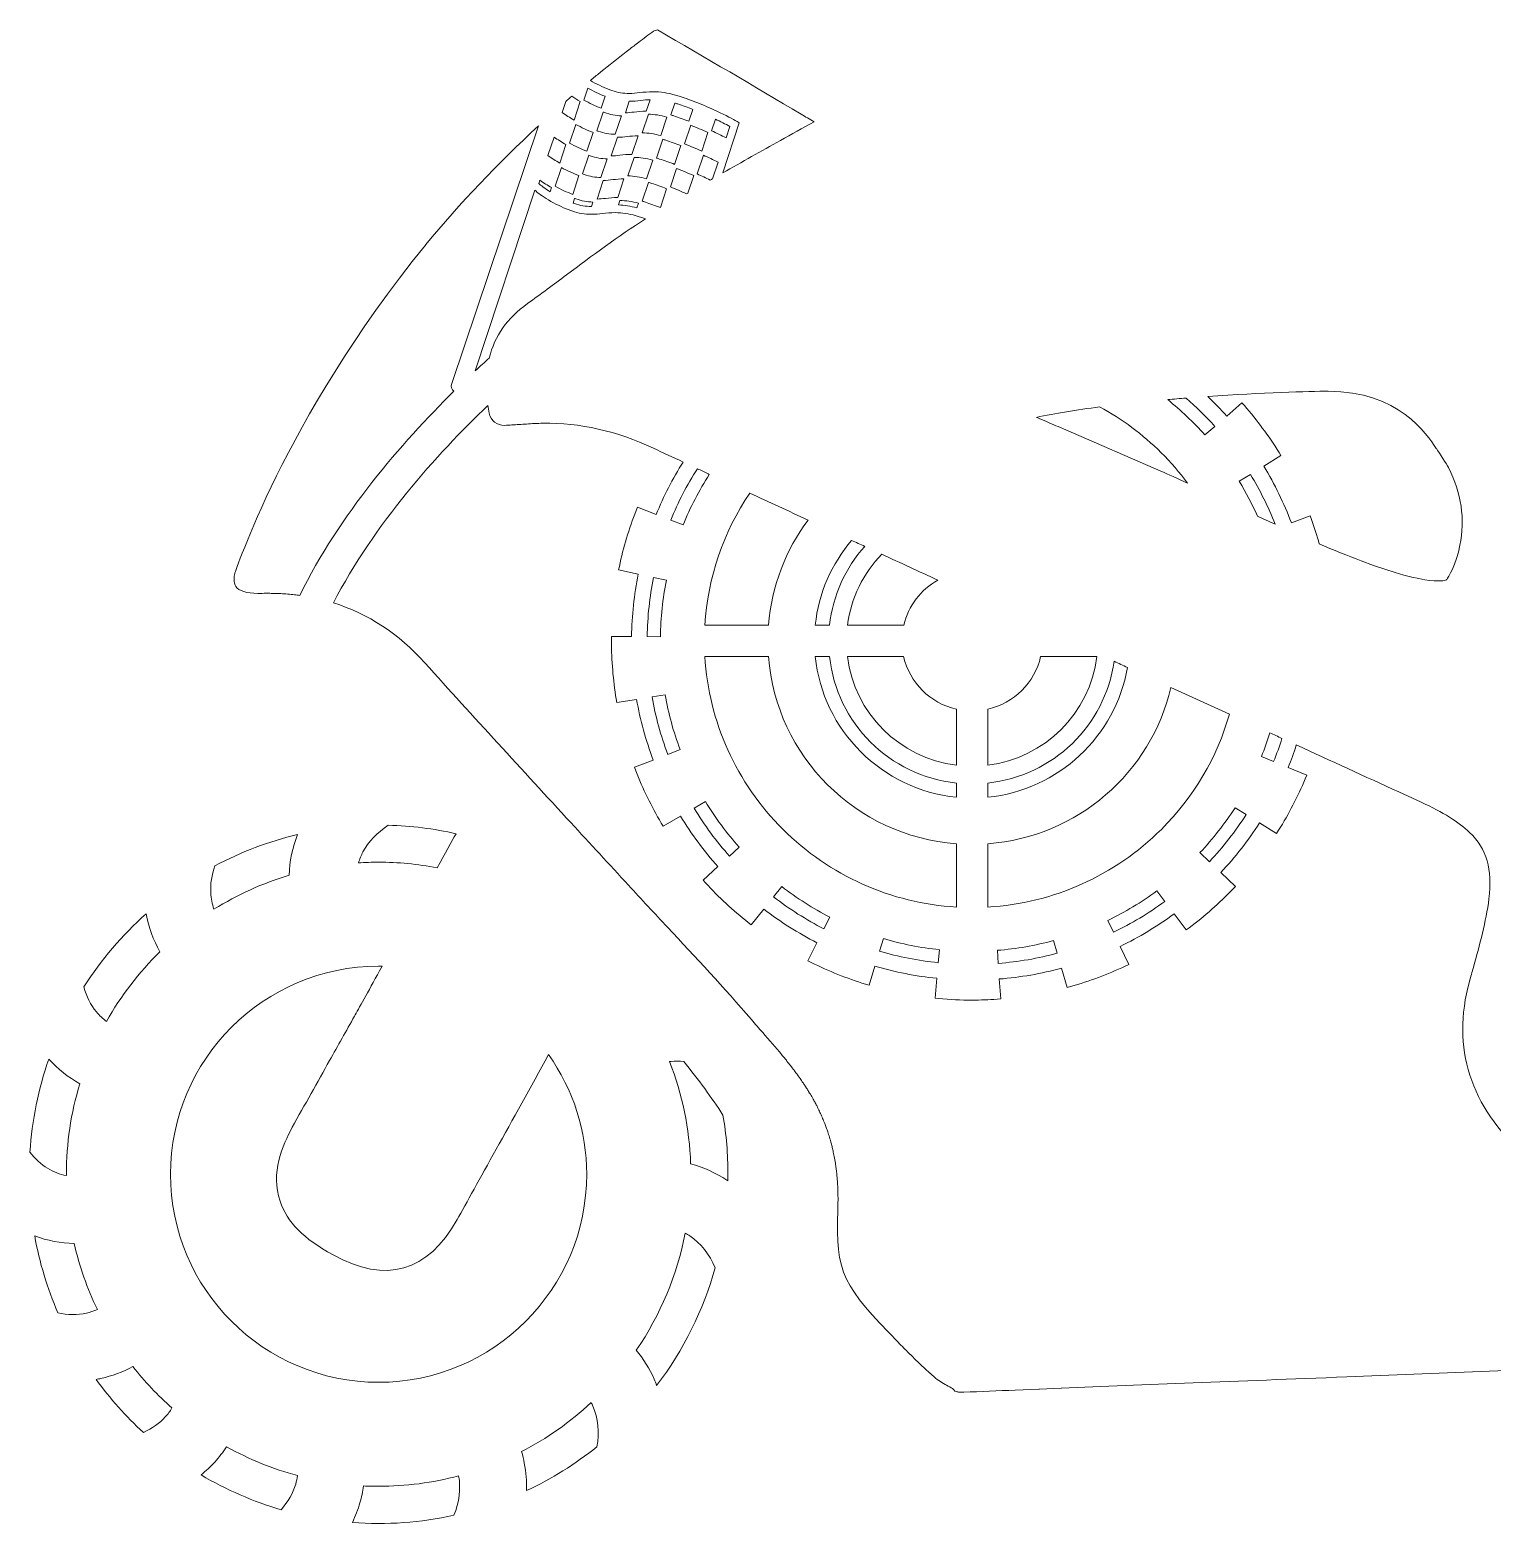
# Model space of a CAD drawing. Header units: millimetres. Extents: x 163 to 543, y -1156 to -26.
# Drawn here: x 172.6 to 369.3, y -1147 to -945.7 of the extents above; entities that cross this region are included whole.
import ezdxf

# ---------------------------------------------------------------- set-up
doc = ezdxf.new("R2010")
doc.units = ezdxf.units.MM
doc.header["$MEASUREMENT"] = 0
doc.layers.add('Layer 1', color=7, linetype='Continuous')

msp = doc.modelspace()

# ---------------------------------------------------------------- linework, layer by layer
at = {"layer": 'Layer 1', "lineweight": 0}
for points, knots in [([(268.03, -958.21), (268.03, -958.21), (267.72, -958.04), (267.72, -958.04), (267.15, -957.72), (266.22, -957.22), (265.01, -956.66), (264.12, -956.24), (263.22, -955.85), (262.31, -955.49), (261.56, -955.2), (260.81, -954.93), (260.08, -954.69), (259.87, -954.61), (259.66, -954.55), (259.46, -954.5), (258.4, -954.19), (257.41, -954.05), (256.44, -954.04), (255.77, -954.04), (255.19, -954.1), (254.64, -954.16), (254.15, -954.22), (253.7, -954.26), (253.22, -954.27), (252.42, -954.28), (251.69, -954.15), (250.87, -953.86), (250.78, -953.83), (250.7, -953.8), (250.62, -953.77), (250.62, -953.77), (250.51, -953.73), (250.51, -953.73), (249.62, -953.39), (248.78, -952.99), (247.99, -952.53), (248.41, -952.18), (248.83, -951.83), (249.26, -951.48), (249.31, -951.44), (249.36, -951.41), (249.41, -951.37), (250.51, -950.47), (251.65, -949.57), (252.79, -948.69), (252.79, -948.69), (253.16, -948.4), (253.16, -948.4), (253.6, -948.06), (254.05, -947.71), (254.5, -947.37), (255.16, -946.87), (255.82, -946.38), (256.49, -945.88), (256.6, -945.82), (256.84, -945.74), (257.01, -945.72), (263.48, -949.44), (270.02, -953.31), (276.35, -957.06), (276.92, -957.4), (277.5, -957.74), (278.08, -958.08), (276.56, -958.94), (275.04, -959.78), (273.55, -960.61), (270.99, -962.04), (268.39, -963.49), (265.8, -964.96), (265.8, -964.96), (268.03, -958.21), (268.03, -958.21)], [0, 0, 0, 0, 1, 1, 1, 2, 2, 2, 3, 3, 3, 4, 4, 4, 5, 5, 5, 6, 6, 6, 7, 7, 7, 8, 8, 8, 9, 9, 9, 10, 10, 10, 11, 11, 11, 12, 12, 12, 13, 13, 13, 14, 14, 14, 15, 15, 15, 16, 16, 16, 17, 17, 17, 18, 18, 18, 19, 19, 19, 20, 20, 20, 21, 21, 21, 22, 22, 22, 23, 23, 23, 24, 24, 24, 24]), ([(249.45, -956.26), (248.66, -955.95), (247.87, -955.58), (247.1, -955.16), (247.1, -955.16), (247.63, -953.54), (247.63, -953.54), (248.37, -953.96), (249.16, -954.33), (249.98, -954.65), (249.98, -954.65), (249.45, -956.26), (249.45, -956.26)], [0, 0, 0, 0, 1, 1, 1, 2, 2, 2, 3, 3, 3, 4, 4, 4, 4]), ([(245.48, -954.65), (245.85, -954.89), (246.23, -955.12), (246.61, -955.34), (246.61, -955.34), (245.79, -957.85), (245.79, -957.85), (245.24, -957.53), (244.7, -957.19), (244.19, -956.83), (244.19, -956.83), (244.68, -955.34), (244.68, -955.34), (244.95, -955.11), (245.21, -954.88), (245.48, -954.65)], [0, 0, 0, 0, 1, 1, 1, 2, 2, 2, 3, 3, 3, 4, 4, 4, 5, 5, 5, 5]), ([(255.5, -956.66), (254.91, -956.67), (254.38, -956.73), (253.87, -956.78), (253.48, -956.82), (253.1, -956.86), (252.72, -956.88), (252.72, -956.88), (253.23, -955.32), (253.23, -955.32), (253.23, -955.32), (253.23, -955.32), (253.23, -955.32), (253.76, -955.32), (254.24, -955.27), (254.75, -955.21), (255.19, -955.16), (255.59, -955.12), (256.02, -955.11), (256.02, -955.11), (255.5, -956.66), (255.5, -956.66)], [0, 0, 0, 0, 1, 1, 1, 2, 2, 2, 3, 3, 3, 4, 4, 4, 5, 5, 5, 6, 6, 6, 7, 7, 7, 7]), ([(261.24, -958.02), (260.54, -957.75), (259.86, -957.5), (259.22, -957.29), (259.08, -957.25), (258.94, -957.2), (258.81, -957.16), (258.81, -957.16), (259.34, -955.56), (259.34, -955.56), (259.47, -955.6), (259.61, -955.64), (259.75, -955.68), (260.41, -955.9), (261.08, -956.14), (261.77, -956.41), (261.77, -956.41), (261.24, -958.02), (261.24, -958.02)], [0, 0, 0, 0, 1, 1, 1, 2, 2, 2, 3, 3, 3, 4, 4, 4, 5, 5, 5, 6, 6, 6, 6]), ([(251.34, -959.77), (250.57, -959.76), (249.84, -959.64), (249.05, -959.36), (248.99, -959.34), (248.93, -959.31), (248.87, -959.29), (248.87, -959.29), (249.7, -956.78), (249.7, -956.78), (249.76, -956.8), (249.81, -956.82), (249.87, -956.84), (250.66, -957.12), (251.39, -957.26), (252.16, -957.28), (252.16, -957.28), (251.34, -959.77), (251.34, -959.77)], [0, 0, 0, 0, 1, 1, 1, 2, 2, 2, 3, 3, 3, 4, 4, 4, 5, 5, 5, 6, 6, 6, 6]), ([(257.47, -959.95), (256.59, -959.71), (255.78, -959.58), (254.97, -959.56), (254.97, -959.56), (255.79, -957.06), (255.79, -957.06), (256.61, -957.08), (257.41, -957.2), (258.3, -957.44), (258.3, -957.44), (257.47, -959.95), (257.47, -959.95)], [0, 0, 0, 0, 1, 1, 1, 2, 2, 2, 3, 3, 3, 4, 4, 4, 4]), ([(264.29, -959.3), (264.29, -959.3), (264.81, -957.73), (264.81, -957.73), (265.49, -958.05), (266.14, -958.38), (266.75, -958.71), (266.75, -958.71), (266.25, -960.24), (266.25, -960.24), (265.61, -959.92), (264.95, -959.6), (264.29, -959.3)], [0, 0, 0, 0, 1, 1, 1, 2, 2, 2, 3, 3, 3, 4, 4, 4, 4]), ([(208.72, -1021.81), (208.47, -1021.78), (208.23, -1021.75), (207.98, -1021.72), (207.98, -1021.72), (207.75, -1021.7), (207.75, -1021.7), (207.12, -1021.64), (206.49, -1021.6), (205.85, -1021.57), (205.85, -1021.57), (205.58, -1021.57), (205.58, -1021.57), (205.34, -1021.56), (205.1, -1021.55), (204.86, -1021.55), (204.86, -1021.55), (204.58, -1021.55), (204.58, -1021.55), (204.26, -1021.55), (203.94, -1021.55), (203.61, -1021.56), (203.48, -1021.57), (203.36, -1021.57), (203.23, -1021.57), (201.76, -1021.56), (200.69, -1021.22), (200.3, -1020.65), (200.12, -1020.39), (200.05, -1020.02), (200.06, -1019.57), (200.07, -1019.35), (200.09, -1019.12), (200.14, -1018.87), (200.26, -1018.86), (206.46, -998.63), (225.79, -974.67), (225.81, -974.64), (225.83, -974.62), (225.85, -974.59), (230.46, -969.03), (235.53, -963.69), (241.01, -958.64), (241.01, -958.64), (229.33, -993.32), (229.33, -993.32), (229.2, -993.71), (229.33, -994.12), (229.63, -994.36), (222.5, -1001.37), (214.24, -1010.96), (208.89, -1021.83), (208.89, -1021.83), (208.72, -1021.81), (208.72, -1021.81)], [0, 0, 0, 0, 1, 1, 1, 2, 2, 2, 3, 3, 3, 4, 4, 4, 5, 5, 5, 6, 6, 6, 7, 7, 7, 8, 8, 8, 9, 9, 9, 10, 10, 10, 11, 11, 11, 12, 12, 12, 13, 13, 13, 14, 14, 14, 15, 15, 15, 16, 16, 16, 17, 17, 17, 18, 18, 18, 18]), ([(248.37, -959.53), (248.37, -959.53), (247.53, -962.06), (247.53, -962.06), (246.75, -961.76), (245.96, -961.39), (245.18, -960.96), (245.18, -960.96), (246.02, -958.43), (246.02, -958.43), (246.79, -958.86), (247.58, -959.22), (248.37, -959.53)], [0, 0, 0, 0, 1, 1, 1, 2, 2, 2, 3, 3, 3, 4, 4, 4, 4]), ([(260.66, -961.06), (260.66, -961.06), (261.49, -958.55), (261.49, -958.55), (262.25, -958.85), (263.03, -959.17), (263.8, -959.52), (263.8, -959.52), (262.97, -962.03), (262.97, -962.03), (262.2, -961.69), (261.43, -961.36), (260.66, -961.06)], [0, 0, 0, 0, 1, 1, 1, 2, 2, 2, 3, 3, 3, 4, 4, 4, 4]), ([(242.27, -962.64), (242.27, -962.64), (243.1, -960.14), (243.1, -960.14), (243.61, -960.5), (244.15, -960.83), (244.7, -961.15), (244.7, -961.15), (243.87, -963.65), (243.87, -963.65), (243.32, -963.33), (242.78, -962.99), (242.27, -962.64)], [0, 0, 0, 0, 1, 1, 1, 2, 2, 2, 3, 3, 3, 4, 4, 4, 4]), ([(252.96, -960.07), (253.42, -960.02), (253.9, -959.97), (254.41, -959.96), (254.41, -959.96), (253.59, -962.47), (253.59, -962.47), (253, -962.47), (252.47, -962.53), (251.96, -962.58), (251.56, -962.63), (251.19, -962.67), (250.8, -962.68), (250.8, -962.68), (251.63, -960.17), (251.63, -960.17), (252.08, -960.16), (252.51, -960.12), (252.96, -960.07)], [0, 0, 0, 0, 1, 1, 1, 2, 2, 2, 3, 3, 3, 4, 4, 4, 5, 5, 5, 6, 6, 6, 6]), ([(260.16, -961.29), (260.16, -961.29), (259.33, -963.82), (259.33, -963.82), (258.63, -963.55), (257.95, -963.31), (257.3, -963.1), (257.16, -963.05), (257.03, -963.01), (256.89, -962.97), (256.89, -962.97), (257.73, -960.44), (257.73, -960.44), (257.86, -960.48), (258, -960.52), (258.14, -960.56), (258.78, -960.78), (259.46, -961.02), (260.16, -961.29)], [0, 0, 0, 0, 1, 1, 1, 2, 2, 2, 3, 3, 3, 4, 4, 4, 5, 5, 5, 6, 6, 6, 6]), ([(247.14, -965.16), (247.07, -965.14), (247.01, -965.12), (246.95, -965.1), (246.95, -965.1), (247.78, -962.58), (247.78, -962.58), (247.84, -962.61), (247.9, -962.63), (247.96, -962.65), (248.74, -962.92), (249.48, -963.06), (250.25, -963.09), (250.25, -963.09), (249.42, -965.58), (249.42, -965.58), (248.66, -965.57), (247.92, -965.44), (247.14, -965.16)], [0, 0, 0, 0, 1, 1, 1, 2, 2, 2, 3, 3, 3, 4, 4, 4, 5, 5, 5, 6, 6, 6, 6]), ([(253.05, -965.36), (253.05, -965.36), (253.88, -962.87), (253.88, -962.87), (254.69, -962.88), (255.5, -963), (256.38, -963.24), (256.38, -963.24), (255.56, -965.75), (255.56, -965.75), (254.67, -965.51), (253.86, -965.39), (253.05, -965.36)], [0, 0, 0, 0, 1, 1, 1, 2, 2, 2, 3, 3, 3, 4, 4, 4, 4]), ([(264.11, -965.93), (263.54, -965.65), (262.96, -965.37), (262.38, -965.11), (262.38, -965.11), (263.21, -962.58), (263.21, -962.58), (263.87, -962.88), (264.53, -963.19), (265.17, -963.52), (265.17, -963.52), (264.43, -965.75), (264.43, -965.75), (264.32, -965.81), (264.22, -965.87), (264.11, -965.93)], [0, 0, 0, 0, 1, 1, 1, 2, 2, 2, 3, 3, 3, 4, 4, 4, 5, 5, 5, 5]), ([(241.18, -965.94), (241.69, -966.3), (242.23, -966.64), (242.78, -966.95), (242.78, -966.95), (242.6, -967.52), (242.6, -967.52), (241.86, -967.05), (241.33, -966.63), (241.04, -966.37), (241.04, -966.37), (241.18, -965.94), (241.18, -965.94)], [0, 0, 0, 0, 1, 1, 1, 2, 2, 2, 3, 3, 3, 4, 4, 4, 4]), ([(244.1, -964.24), (244.88, -964.66), (245.67, -965.03), (246.45, -965.33), (246.45, -965.33), (245.62, -967.86), (245.62, -967.86), (244.83, -967.56), (244.04, -967.19), (243.27, -966.77), (243.27, -966.77), (244.1, -964.24), (244.1, -964.24)], [0, 0, 0, 0, 1, 1, 1, 2, 2, 2, 3, 3, 3, 4, 4, 4, 4]), ([(249.71, -965.98), (250.17, -965.97), (250.59, -965.92), (251.04, -965.87), (251.5, -965.82), (251.98, -965.77), (252.5, -965.76), (252.5, -965.76), (251.67, -968.27), (251.67, -968.27), (251.08, -968.28), (250.55, -968.33), (250.04, -968.39), (249.65, -968.43), (249.27, -968.47), (248.89, -968.49), (248.89, -968.49), (249.71, -965.98), (249.71, -965.98)], [0, 0, 0, 0, 1, 1, 1, 2, 2, 2, 3, 3, 3, 4, 4, 4, 5, 5, 5, 6, 6, 6, 6]), ([(261.11, -967.68), (261.05, -967.72), (260.99, -967.75), (260.94, -967.78), (260.2, -967.46), (259.47, -967.15), (258.75, -966.86), (258.75, -966.86), (259.57, -964.35), (259.57, -964.35), (260.34, -964.65), (261.11, -964.98), (261.89, -965.32), (261.89, -965.32), (261.11, -967.68), (261.11, -967.68)], [0, 0, 0, 0, 1, 1, 1, 2, 2, 2, 3, 3, 3, 4, 4, 4, 5, 5, 5, 5]), ([(232.5, -991.61), (232.5, -991.61), (240.52, -967.31), (240.52, -967.31), (240.91, -967.64), (241.52, -968.11), (242.35, -968.6), (243.21, -969.12), (244.14, -969.57), (245.12, -969.94), (245.12, -969.94), (245.22, -969.97), (245.22, -969.97), (245.31, -970.01), (245.4, -970.05), (245.5, -970.08), (246.41, -970.4), (247.25, -970.54), (248.14, -970.53), (248.66, -970.53), (249.14, -970.48), (249.64, -970.42), (250.18, -970.37), (250.73, -970.31), (251.35, -970.31), (252.25, -970.31), (253.14, -970.44), (254.14, -970.73), (254.33, -970.78), (254.52, -970.84), (254.72, -970.91), (254.95, -970.98), (255.19, -971.07), (255.42, -971.15), (251.74, -973.5), (248.21, -976.13), (244.79, -978.68), (243.07, -979.97), (241.29, -981.29), (239.52, -982.56), (236.81, -984.5), (235.11, -986.92), (234.39, -989.88), (233.78, -990.43), (233.15, -991.01), (232.5, -991.61)], [0, 0, 0, 0, 1, 1, 1, 2, 2, 2, 3, 3, 3, 4, 4, 4, 5, 5, 5, 6, 6, 6, 7, 7, 7, 8, 8, 8, 9, 9, 9, 10, 10, 10, 11, 11, 11, 12, 12, 12, 13, 13, 13, 14, 14, 14, 15, 15, 15, 15]), ([(255.82, -966.24), (255.95, -966.28), (256.08, -966.32), (256.22, -966.37), (256.87, -966.58), (257.54, -966.82), (258.25, -967.09), (258.25, -967.09), (257.41, -969.63), (257.41, -969.63), (256.71, -969.36), (256.03, -969.11), (255.39, -968.9), (255.25, -968.85), (255.11, -968.81), (254.98, -968.77), (254.98, -968.77), (255.82, -966.24), (255.82, -966.24)], [0, 0, 0, 0, 1, 1, 1, 2, 2, 2, 3, 3, 3, 4, 4, 4, 5, 5, 5, 6, 6, 6, 6]), ([(245.87, -968.39), (245.92, -968.41), (245.98, -968.43), (246.04, -968.45), (246.83, -968.73), (247.56, -968.87), (248.33, -968.89), (248.33, -968.89), (248.14, -969.48), (248.14, -969.48), (248.14, -969.48), (248.13, -969.48), (248.13, -969.48), (247.35, -969.49), (246.65, -969.37), (245.85, -969.09), (245.78, -969.06), (245.72, -969.04), (245.66, -969.02), (245.66, -969.02), (245.87, -968.39), (245.87, -968.39)], [0, 0, 0, 0, 1, 1, 1, 2, 2, 2, 3, 3, 3, 4, 4, 4, 5, 5, 5, 6, 6, 6, 7, 7, 7, 7]), ([(251.96, -968.67), (252.77, -968.69), (253.58, -968.8), (254.47, -969.04), (254.47, -969.04), (254.26, -969.67), (254.26, -969.67), (253.4, -969.44), (252.58, -969.3), (251.76, -969.27), (251.76, -969.27), (251.96, -968.67), (251.96, -968.67)], [0, 0, 0, 0, 1, 1, 1, 2, 2, 2, 3, 3, 3, 4, 4, 4, 4]), ([(332, -999.08), (332, -999.08), (330.67, -1000.23), (330.67, -1000.23), (329.13, -998.51), (327.44, -996.92), (325.66, -995.48), (326.49, -995.41), (327.33, -995.34), (328.15, -995.27), (329.51, -996.46), (330.8, -997.73), (332, -999.08)], [0, 0, 0, 0, 1, 1, 1, 2, 2, 2, 3, 3, 3, 4, 4, 4, 4]), ([(364.99, -1015.08), (364.45, -1017.73), (363.4, -1019.42), (363.22, -1019.69), (363.03, -1019.81), (361.16, -1020.75), (351.68, -1017.17), (349.88, -1016.49), (347.98, -1015.71), (346.06, -1014.89), (345.75, -1013.78), (345.4, -1012.68), (345.01, -1011.6), (345.01, -1011.6), (344.84, -1011.13), (344.84, -1011.13), (344.84, -1011.13), (342.3, -1012.05), (342.3, -1012.05), (341.31, -1009.42), (340.07, -1006.86), (338.6, -1004.44), (338.6, -1004.44), (340.9, -1003.02), (340.9, -1003.02), (340.9, -1003.02), (340.64, -1002.59), (340.64, -1002.59), (339.26, -1000.38), (337.7, -998.26), (335.98, -996.29), (335.98, -996.29), (335.65, -995.92), (335.65, -995.92), (335.65, -995.92), (333.6, -997.7), (333.6, -997.7), (332.78, -996.78), (331.93, -995.9), (331.05, -995.06), (338.34, -994.55), (344.69, -994.35), (347.26, -994.35), (347.26, -994.35), (347.26, -994.35), (347.26, -994.35), (356.72, -994.35), (360.53, -1000.14), (361.78, -1002.04), (361.79, -1002.05), (361.8, -1002.06), (361.81, -1002.07), (362.28, -1002.76), (363.14, -1004.06), (363.43, -1004.63), (363.43, -1004.63), (363.43, -1004.63), (363.43, -1004.63), (365.17, -1008.06), (365.7, -1011.57), (364.99, -1015.08)], [0, 0, 0, 0, 1, 1, 1, 2, 2, 2, 3, 3, 3, 4, 4, 4, 5, 5, 5, 6, 6, 6, 7, 7, 7, 8, 8, 8, 9, 9, 9, 10, 10, 10, 11, 11, 11, 12, 12, 12, 13, 13, 13, 14, 14, 14, 15, 15, 15, 16, 16, 16, 17, 17, 17, 18, 18, 18, 19, 19, 19, 20, 20, 20, 20]), ([(298.15, -1129.08), (297.9, -1129.09), (297.71, -1129.08), (297.53, -1129.05), (297.53, -1129.05), (297.53, -1129.05), (297.52, -1129.05), (297.47, -1129.04), (297.42, -1129.03), (297.36, -1129.02), (297.36, -1129.02), (297.35, -1129.02), (297.35, -1129.01), (297.25, -1128.99), (297.14, -1128.96), (297.03, -1128.92), (296.85, -1128.68), (296.61, -1128.49), (296.34, -1128.36), (295.78, -1128.09), (295.23, -1127.76), (294.65, -1127.36), (294.36, -1127.11), (294.04, -1126.84), (293.69, -1126.52), (293.68, -1126.52), (293.68, -1126.52), (293.68, -1126.52), (293.49, -1126.35), (293.3, -1126.18), (293.11, -1126), (293.1, -1125.99), (293.1, -1125.99), (293.1, -1125.99), (292.9, -1125.8), (292.69, -1125.61), (292.49, -1125.42), (292.49, -1125.42), (292.45, -1125.38), (292.45, -1125.38), (292.25, -1125.2), (292.05, -1125), (291.83, -1124.79), (291.83, -1124.79), (291.74, -1124.7), (291.74, -1124.7), (291.52, -1124.49), (291.29, -1124.26), (291.04, -1124.01), (291.03, -1124.01), (291.01, -1123.98), (291.01, -1123.98), (290.79, -1123.77), (290.57, -1123.54), (290.34, -1123.31), (290.34, -1123.31), (290.16, -1123.13), (290.16, -1123.13), (289.91, -1122.88), (289.65, -1122.62), (289.39, -1122.35), (282.07, -1114.87), (280.92, -1113.05), (281.28, -1104.6), (281.29, -1104.24), (281.3, -1103.89), (281.3, -1103.54), (281.3, -1103.54), (281.31, -1103.23), (281.31, -1103.23), (281.31, -1102.98), (281.31, -1102.73), (281.3, -1102.48), (281.3, -1102.48), (281.3, -1102.17), (281.3, -1102.17), (281.29, -1101.88), (281.28, -1101.6), (281.27, -1101.33), (281.27, -1101.33), (281.26, -1101.16), (281.26, -1101.16), (281.24, -1100.84), (281.22, -1100.52), (281.19, -1100.21), (281.19, -1100.21), (281.16, -1099.93), (281.16, -1099.93), (281.14, -1099.7), (281.12, -1099.48), (281.09, -1099.25), (281.08, -1099.15), (281.06, -1099.04), (281.05, -1098.94), (281.02, -1098.71), (280.99, -1098.48), (280.95, -1098.26), (280.95, -1098.26), (280.92, -1098.03), (280.92, -1098.03), (280.87, -1097.73), (280.82, -1097.44), (280.76, -1097.16), (280.76, -1097.16), (280.71, -1096.93), (280.71, -1096.93), (280.67, -1096.72), (280.62, -1096.5), (280.57, -1096.29), (280.55, -1096.19), (280.52, -1096.1), (280.5, -1096), (280.45, -1095.81), (280.4, -1095.61), (280.35, -1095.42), (280.35, -1095.42), (280.28, -1095.16), (280.28, -1095.16), (280.2, -1094.89), (280.12, -1094.63), (280.04, -1094.37), (280.04, -1094.37), (279.98, -1094.2), (279.98, -1094.2), (279.92, -1093.99), (279.85, -1093.79), (279.78, -1093.59), (279.78, -1093.59), (279.67, -1093.31), (279.67, -1093.31), (279.61, -1093.14), (279.54, -1092.97), (279.48, -1092.8), (279.48, -1092.8), (279.37, -1092.54), (279.37, -1092.54), (279.28, -1092.32), (279.19, -1092.11), (279.1, -1091.89), (279.1, -1091.89), (279.03, -1091.74), (279.03, -1091.74), (278.93, -1091.52), (278.84, -1091.31), (278.73, -1091.1), (278.73, -1091.1), (278.61, -1090.85), (278.61, -1090.85), (278.53, -1090.69), (278.46, -1090.54), (278.38, -1090.39), (278.33, -1090.3), (278.29, -1090.22), (278.24, -1090.13), (278.15, -1089.96), (278.06, -1089.8), (277.97, -1089.64), (277.97, -1089.64), (277.87, -1089.45), (277.87, -1089.45), (277.75, -1089.24), (277.62, -1089.03), (277.49, -1088.82), (277.49, -1088.82), (277.35, -1088.58), (277.35, -1088.58), (277.26, -1088.44), (277.18, -1088.3), (277.09, -1088.16), (277.09, -1088.16), (276.93, -1087.91), (276.93, -1087.91), (276.83, -1087.77), (276.74, -1087.63), (276.65, -1087.49), (276.65, -1087.49), (276.5, -1087.28), (276.5, -1087.28), (276.37, -1087.08), (276.23, -1086.88), (276.09, -1086.69), (276.09, -1086.69), (275.94, -1086.48), (275.94, -1086.48), (275.85, -1086.34), (275.75, -1086.21), (275.65, -1086.07), (275.65, -1086.07), (275.47, -1085.83), (275.47, -1085.83), (275.37, -1085.71), (275.27, -1085.58), (275.17, -1085.45), (275.17, -1085.45), (275.01, -1085.23), (275.01, -1085.23), (274.86, -1085.05), (274.72, -1084.86), (274.57, -1084.68), (274.57, -1084.68), (274.44, -1084.51), (274.44, -1084.51), (274.33, -1084.37), (274.21, -1084.23), (274.09, -1084.08), (274.09, -1084.08), (273.77, -1083.69), (273.77, -1083.69), (273.76, -1083.68), (273.74, -1083.66), (273.73, -1083.65), (272.91, -1082.66), (272.07, -1081.7), (271.19, -1080.68), (270.68, -1080.1), (270.16, -1079.51), (269.65, -1078.91), (266, -1074.66), (262.12, -1070.51), (258.38, -1066.5), (256.65, -1064.65), (254.86, -1062.74), (253.12, -1060.84), (250.54, -1058.03), (247.95, -1055.22), (245.36, -1052.41), (238.89, -1045.39), (232.2, -1038.14), (225.73, -1030.91), (222.22, -1027), (218.08, -1024.29), (213.43, -1022.83), (218.85, -1012.28), (227.26, -1002.9), (234.21, -996.25), (234.26, -996.6), (234.31, -996.95), (234.38, -997.32), (234.57, -998.3), (235.45, -998.99), (236.46, -998.94), (236.79, -998.92), (237.11, -998.9), (237.41, -998.89), (238.09, -998.85), (238.73, -998.82), (239.38, -998.77), (240.13, -998.71), (240.88, -998.67), (241.61, -998.66), (246.63, -998.59), (251.5, -999.69), (256.47, -1002.02), (257.8, -1002.64), (259.13, -1003.26), (260.46, -1003.88), (259.06, -1006.12), (257.84, -1008.49), (256.85, -1010.94), (256.85, -1010.94), (254.32, -1009.96), (254.32, -1009.96), (254.32, -1009.96), (254.14, -1010.42), (254.14, -1010.42), (253.19, -1012.85), (252.43, -1015.38), (251.89, -1017.92), (251.89, -1017.92), (251.78, -1018.41), (251.78, -1018.41), (251.78, -1018.41), (254.43, -1018.97), (254.43, -1018.97), (253.87, -1021.73), (253.57, -1024.55), (253.53, -1027.37), (253.53, -1027.37), (250.83, -1027.36), (250.83, -1027.36), (250.83, -1027.36), (250.83, -1027.98), (250.83, -1027.98), (250.83, -1030.59), (251.05, -1033.21), (251.46, -1035.77), (251.46, -1035.77), (251.54, -1036.26), (251.54, -1036.26), (251.54, -1036.26), (254.21, -1035.83), (254.21, -1035.83), (254.69, -1038.6), (255.45, -1041.34), (256.45, -1043.99), (256.45, -1043.99), (253.92, -1044.97), (253.92, -1044.97), (253.92, -1044.97), (254.1, -1045.43), (254.1, -1045.43), (255.04, -1047.86), (256.2, -1050.23), (257.53, -1052.48), (257.53, -1052.48), (257.78, -1052.91), (257.78, -1052.91), (257.78, -1052.91), (260.12, -1051.53), (260.12, -1051.53), (261.6, -1053.96), (263.29, -1056.25), (265.16, -1058.34), (265.16, -1058.34), (263.15, -1060.15), (263.15, -1060.15), (263.15, -1060.15), (263.49, -1060.53), (263.49, -1060.53), (265.25, -1062.45), (267.18, -1064.24), (269.23, -1065.86), (269.23, -1065.86), (269.62, -1066.17), (269.62, -1066.17), (269.62, -1066.17), (271.31, -1064.04), (271.31, -1064.04), (273.56, -1065.78), (275.96, -1067.3), (278.47, -1068.59), (278.47, -1068.59), (277.26, -1071.01), (277.26, -1071.01), (277.26, -1071.01), (277.71, -1071.23), (277.71, -1071.23), (280.05, -1072.4), (282.5, -1073.38), (285, -1074.15), (285, -1074.15), (285.48, -1074.29), (285.48, -1074.29), (285.48, -1074.29), (286.27, -1071.73), (286.27, -1071.73), (288.96, -1072.52), (291.76, -1073.08), (294.61, -1073.37), (294.61, -1073.37), (294.36, -1076.05), (294.36, -1076.05), (294.36, -1076.05), (294.86, -1076.09), (294.86, -1076.09), (296.34, -1076.23), (297.85, -1076.3), (299.35, -1076.3), (300.47, -1076.3), (301.59, -1076.26), (302.7, -1076.18), (302.7, -1076.18), (303.2, -1076.15), (303.2, -1076.15), (303.2, -1076.15), (303.01, -1073.46), (303.01, -1073.46), (305.84, -1073.24), (308.65, -1072.75), (311.38, -1072.01), (311.38, -1072.01), (312.12, -1074.61), (312.12, -1074.61), (312.12, -1074.61), (312.6, -1074.47), (312.6, -1074.47), (315.12, -1073.76), (317.59, -1072.84), (319.96, -1071.73), (319.96, -1071.73), (320.42, -1071.52), (320.42, -1071.52), (320.42, -1071.52), (319.27, -1069.07), (319.27, -1069.07), (321.82, -1067.84), (324.26, -1066.37), (326.53, -1064.7), (326.53, -1064.7), (328.17, -1066.86), (328.17, -1066.86), (328.17, -1066.86), (328.57, -1066.56), (328.57, -1066.56), (330.65, -1064.99), (332.62, -1063.24), (334.43, -1061.36), (334.43, -1061.36), (334.78, -1061), (334.78, -1061), (334.78, -1061), (332.81, -1059.12), (332.81, -1059.12), (334.75, -1057.06), (336.5, -1054.81), (338.01, -1052.45), (338.01, -1052.45), (340.32, -1053.88), (340.32, -1053.88), (340.32, -1053.88), (340.58, -1053.45), (340.58, -1053.45), (341.97, -1051.24), (343.17, -1048.9), (344.17, -1046.5), (344.17, -1046.5), (344.37, -1046.04), (344.37, -1046.04), (344.37, -1046.04), (341.87, -1045), (341.87, -1045), (342.27, -1044.01), (342.64, -1042.99), (342.97, -1041.96), (347.59, -1044.08), (352.19, -1046.19), (356.77, -1048.29), (356.77, -1048.29), (359.78, -1049.67), (359.78, -1049.67), (362.71, -1051.01), (364.83, -1052.34), (366.26, -1053.72), (366.26, -1053.72), (366.29, -1053.74), (366.29, -1053.74), (368.6, -1055.99), (369.38, -1058.67), (368.88, -1062.68), (368.5, -1065.74), (367.63, -1068.86), (366.79, -1071.89), (366.61, -1072.52), (366.44, -1073.16), (366.26, -1073.79), (363.83, -1082.76), (366.34, -1090.63), (373.73, -1097.2), (374.43, -1097.81), (375.17, -1098.44), (375.95, -1099.06), (375.95, -1099.06), (375.99, -1099.09), (375.99, -1099.09), (378.48, -1101.07), (381.15, -1102.84), (383.94, -1104.34), (383.94, -1104.34), (383.94, -1104.34), (383.94, -1104.34), (383.94, -1104.34), (383.95, -1104.34), (383.95, -1104.34), (384.53, -1104.65), (385.13, -1104.96), (385.72, -1105.25), (385.72, -1105.25), (385.78, -1105.28), (385.78, -1105.28), (387.58, -1106.16), (389.45, -1106.95), (391.35, -1107.63), (391.36, -1107.64), (391.39, -1107.65), (391.39, -1107.65), (391.98, -1107.86), (392.6, -1108.07), (393.23, -1108.27), (393.23, -1108.27), (393.38, -1108.32), (393.38, -1108.32), (393.98, -1108.51), (394.59, -1108.69), (395.18, -1108.86), (395.18, -1108.86), (395.35, -1108.91), (395.35, -1108.91), (396.01, -1109.09), (396.62, -1109.25), (397.22, -1109.4), (397.23, -1109.4), (397.25, -1109.4), (397.26, -1109.41), (397.88, -1109.56), (398.52, -1109.7), (399.19, -1109.85), (399.19, -1109.85), (399.25, -1109.86), (399.25, -1109.86), (399.83, -1109.98), (400.43, -1110.1), (401.1, -1110.22), (401.1, -1110.22), (401.36, -1110.26), (401.36, -1110.26), (401.95, -1110.36), (402.55, -1110.46), (403.15, -1110.55), (403.15, -1110.55), (403.46, -1110.59), (403.46, -1110.59), (404.09, -1110.68), (404.69, -1110.76), (405.27, -1110.83), (405.27, -1110.83), (405.52, -1110.85), (405.52, -1110.85), (406.21, -1110.93), (406.83, -1110.99), (407.43, -1111.04), (407.43, -1111.04), (407.43, -1111.04), (407.44, -1111.04), (408.05, -1111.1), (408.68, -1111.14), (409.32, -1111.17), (410.45, -1111.22), (411.67, -1111.25), (413.05, -1111.25), (414.59, -1111.25), (416.15, -1111.22), (417.65, -1111.18), (418.63, -1111.16), (419.63, -1111.14), (420.64, -1111.13), (420.64, -1111.18), (420.65, -1111.22), (420.66, -1111.27), (420.67, -1111.33), (420.68, -1111.4), (420.69, -1111.46), (420.69, -1111.46), (420.72, -1111.63), (420.72, -1111.63), (420.74, -1111.77), (420.76, -1111.92), (420.78, -1112.06), (420.79, -1112.14), (420.8, -1112.22), (420.81, -1112.3), (420.81, -1112.3), (420.83, -1112.44), (420.83, -1112.44), (420.84, -1112.57), (420.86, -1112.7), (420.87, -1112.83), (420.88, -1112.92), (420.89, -1113.01), (420.89, -1113.1), (420.89, -1113.1), (420.9, -1113.18), (420.9, -1113.18), (420.91, -1113.31), (420.92, -1113.43), (420.92, -1113.56), (420.93, -1113.67), (420.93, -1113.79), (420.94, -1113.91), (420.94, -1114.03), (420.94, -1114.15), (420.95, -1114.26), (420.95, -1114.38), (420.95, -1114.49), (420.94, -1114.6), (420.94, -1114.71), (420.94, -1114.83), (420.93, -1114.93), (420.93, -1115.05), (420.92, -1115.16), (420.92, -1115.27), (420.91, -1115.37), (420.9, -1115.47), (420.89, -1115.57), (420.88, -1115.68), (420.87, -1115.79), (420.86, -1115.9), (420.85, -1116), (420.83, -1116.09), (420.82, -1116.19), (420.81, -1116.29), (420.79, -1116.4), (420.77, -1116.5), (420.76, -1116.57), (420.74, -1116.64), (420.73, -1116.71), (420.73, -1116.71), (420.72, -1116.77), (420.72, -1116.77), (420.7, -1116.87), (420.68, -1116.98), (420.65, -1117.08), (420.64, -1117.13), (420.63, -1117.18), (420.61, -1117.24), (420.61, -1117.24), (420.57, -1117.38), (420.57, -1117.38), (420.55, -1117.46), (420.53, -1117.54), (420.51, -1117.61), (420.5, -1117.65), (420.48, -1117.69), (420.47, -1117.73), (420.47, -1117.73), (420.41, -1117.9), (420.41, -1117.9), (420.39, -1117.98), (420.36, -1118.06), (420.33, -1118.14), (420.33, -1118.14), (420.25, -1118.35), (420.25, -1118.35), (420.21, -1118.44), (420.18, -1118.52), (420.14, -1118.61), (420.14, -1118.62), (420.13, -1118.62), (420.13, -1118.63), (420.01, -1118.9), (419.87, -1119.16), (419.72, -1119.41), (419.7, -1119.45), (419.68, -1119.48), (419.65, -1119.51), (419.41, -1119.9), (419.13, -1120.27), (418.82, -1120.61), (418.81, -1120.62), (418.8, -1120.63), (418.79, -1120.65), (418.47, -1120.99), (418.11, -1121.31), (417.73, -1121.6), (417.72, -1121.61), (417.71, -1121.62), (417.71, -1121.62), (417.7, -1121.62), (417.67, -1121.65), (417.66, -1121.65), (417.52, -1121.76), (417.37, -1121.87), (417.22, -1121.96), (417.22, -1121.96), (417.12, -1122.03), (417.12, -1122.03), (416.98, -1122.12), (416.83, -1122.21), (416.69, -1122.3), (416.67, -1122.3), (416.66, -1122.31), (416.65, -1122.32), (416.65, -1122.32), (416.54, -1122.38), (416.54, -1122.38), (416.4, -1122.46), (416.25, -1122.54), (416.1, -1122.62), (416.1, -1122.62), (415.92, -1122.7), (415.92, -1122.7), (415.77, -1122.77), (415.62, -1122.84), (415.47, -1122.91), (415.47, -1122.91), (415.26, -1123), (415.26, -1123), (415.11, -1123.06), (414.95, -1123.12), (414.79, -1123.18), (414.79, -1123.18), (414.55, -1123.27), (414.55, -1123.27), (414.39, -1123.33), (414.23, -1123.38), (414.07, -1123.44), (414.07, -1123.44), (414, -1123.46), (414, -1123.46), (413.93, -1123.48), (413.87, -1123.5), (413.8, -1123.52), (413.63, -1123.57), (413.47, -1123.62), (413.3, -1123.66), (413.3, -1123.66), (413.04, -1123.74), (413.04, -1123.74), (413.04, -1123.74), (413, -1123.75), (413, -1123.75), (412.83, -1123.79), (412.65, -1123.83), (412.48, -1123.87), (412.48, -1123.87), (412.34, -1123.9), (412.34, -1123.9), (412.28, -1123.92), (412.22, -1123.93), (412.16, -1123.95), (411.98, -1123.98), (411.79, -1124.02), (411.6, -1124.06), (411.6, -1124.06), (411.46, -1124.08), (411.46, -1124.08), (411.39, -1124.1), (411.33, -1124.11), (411.27, -1124.12), (411.06, -1124.16), (410.84, -1124.19), (410.63, -1124.22), (410.63, -1124.22), (410.43, -1124.25), (410.43, -1124.25), (410.43, -1124.25), (410.43, -1124.25), (410.43, -1124.25), (410.43, -1124.25), (410.33, -1124.27), (410.33, -1124.27), (410.01, -1124.31), (409.69, -1124.35), (409.36, -1124.39), (409.35, -1124.39), (409.35, -1124.39), (409.34, -1124.39), (405.76, -1124.77), (401.9, -1125.03), (396.82, -1125.23), (395.33, -1125.29), (393.85, -1125.33), (392.36, -1125.38), (392.36, -1125.38), (390.81, -1125.43), (390.81, -1125.43), (389.68, -1125.47), (388.55, -1125.5), (387.43, -1125.54), (387.43, -1125.54), (385.27, -1125.62), (385.27, -1125.62), (384.9, -1125.63), (384.52, -1125.64), (384.15, -1125.66), (384.14, -1125.66), (384.14, -1125.66), (384.14, -1125.66), (381.36, -1125.77), (378.58, -1125.88), (375.81, -1125.99), (375.81, -1125.99), (371.3, -1126.16), (371.3, -1126.16), (371.27, -1126.17), (371.25, -1126.17), (371.22, -1126.17), (371.22, -1126.17), (349.78, -1127.01), (349.78, -1127.01), (334.69, -1127.6), (322.49, -1128.09), (311.38, -1128.54), (311.37, -1128.54), (311.36, -1128.54), (311.35, -1128.54), (311.35, -1128.54), (308.41, -1128.66), (308.41, -1128.66), (308.38, -1128.66), (308.35, -1128.66), (308.32, -1128.67), (308.32, -1128.67), (305.14, -1128.8), (305.14, -1128.8), (302.84, -1128.89), (300.53, -1128.98), (298.24, -1129.08), (298.22, -1129.08), (298.18, -1129.08), (298.15, -1129.08)], [0, 0, 0, 0, 1, 1, 1, 2, 2, 2, 3, 3, 3, 4, 4, 4, 5, 5, 5, 6, 6, 6, 7, 7, 7, 8, 8, 8, 9, 9, 9, 10, 10, 10, 11, 11, 11, 12, 12, 12, 13, 13, 13, 14, 14, 14, 15, 15, 15, 16, 16, 16, 17, 17, 17, 18, 18, 18, 19, 19, 19, 20, 20, 20, 21, 21, 21, 22, 22, 22, 23, 23, 23, 24, 24, 24, 25, 25, 25, 26, 26, 26, 27, 27, 27, 28, 28, 28, 29, 29, 29, 30, 30, 30, 31, 31, 31, 32, 32, 32, 33, 33, 33, 34, 34, 34, 35, 35, 35, 36, 36, 36, 37, 37, 37, 38, 38, 38, 39, 39, 39, 40, 40, 40, 41, 41, 41, 42, 42, 42, 43, 43, 43, 44, 44, 44, 45, 45, 45, 46, 46, 46, 47, 47, 47, 48, 48, 48, 49, 49, 49, 50, 50, 50, 51, 51, 51, 52, 52, 52, 53, 53, 53, 54, 54, 54, 55, 55, 55, 56, 56, 56, 57, 57, 57, 58, 58, 58, 59, 59, 59, 60, 60, 60, 61, 61, 61, 62, 62, 62, 63, 63, 63, 64, 64, 64, 65, 65, 65, 66, 66, 66, 67, 67, 67, 68, 68, 68, 69, 69, 69, 70, 70, 70, 71, 71, 71, 72, 72, 72, 73, 73, 73, 74, 74, 74, 75, 75, 75, 76, 76, 76, 77, 77, 77, 78, 78, 78, 79, 79, 79, 80, 80, 80, 81, 81, 81, 82, 82, 82, 83, 83, 83, 84, 84, 84, 85, 85, 85, 86, 86, 86, 87, 87, 87, 88, 88, 88, 89, 89, 89, 90, 90, 90, 91, 91, 91, 92, 92, 92, 93, 93, 93, 94, 94, 94, 95, 95, 95, 96, 96, 96, 97, 97, 97, 98, 98, 98, 99, 99, 99, 100, 100, 100, 101, 101, 101, 102, 102, 102, 103, 103, 103, 104, 104, 104, 105, 105, 105, 106, 106, 106, 107, 107, 107, 108, 108, 108, 109, 109, 109, 110, 110, 110, 111, 111, 111, 112, 112, 112, 113, 113, 113, 114, 114, 114, 115, 115, 115, 116, 116, 116, 117, 117, 117, 118, 118, 118, 119, 119, 119, 120, 120, 120, 121, 121, 121, 122, 122, 122, 123, 123, 123, 124, 124, 124, 125, 125, 125, 126, 126, 126, 127, 127, 127, 128, 128, 128, 129, 129, 129, 130, 130, 130, 131, 131, 131, 132, 132, 132, 133, 133, 133, 134, 134, 134, 135, 135, 135, 136, 136, 136, 137, 137, 137, 138, 138, 138, 139, 139, 139, 140, 140, 140, 141, 141, 141, 142, 142, 142, 143, 143, 143, 144, 144, 144, 145, 145, 145, 146, 146, 146, 147, 147, 147, 148, 148, 148, 149, 149, 149, 150, 150, 150, 151, 151, 151, 152, 152, 152, 153, 153, 153, 154, 154, 154, 155, 155, 155, 156, 156, 156, 157, 157, 157, 158, 158, 158, 159, 159, 159, 160, 160, 160, 161, 161, 161, 162, 162, 162, 163, 163, 163, 164, 164, 164, 165, 165, 165, 166, 166, 166, 167, 167, 167, 168, 168, 168, 169, 169, 169, 170, 170, 170, 171, 171, 171, 172, 172, 172, 173, 173, 173, 174, 174, 174, 175, 175, 175, 176, 176, 176, 177, 177, 177, 178, 178, 178, 179, 179, 179, 180, 180, 180, 181, 181, 181, 182, 182, 182, 183, 183, 183, 184, 184, 184, 185, 185, 185, 186, 186, 186, 187, 187, 187, 188, 188, 188, 189, 189, 189, 190, 190, 190, 191, 191, 191, 192, 192, 192, 193, 193, 193, 194, 194, 194, 195, 195, 195, 196, 196, 196, 197, 197, 197, 198, 198, 198, 199, 199, 199, 200, 200, 200, 201, 201, 201, 202, 202, 202, 203, 203, 203, 204, 204, 204, 205, 205, 205, 206, 206, 206, 207, 207, 207, 208, 208, 208, 209, 209, 209, 210, 210, 210, 211, 211, 211, 212, 212, 212, 213, 213, 213, 214, 214, 214, 215, 215, 215, 216, 216, 216, 217, 217, 217, 218, 218, 218, 219, 219, 219, 220, 220, 220, 221, 221, 221, 222, 222, 222, 223, 223, 223, 224, 224, 224, 225, 225, 225, 226, 226, 226, 227, 227, 227, 228, 228, 228, 229, 229, 229, 230, 230, 230, 231, 231, 231, 232, 232, 232, 233, 233, 233, 234, 234, 234, 235, 235, 235, 236, 236, 236, 237, 237, 237, 238, 238, 238, 239, 239, 239, 240, 240, 240, 241, 241, 241, 242, 242, 242, 243, 243, 243, 244, 244, 244, 245, 245, 245, 246, 246, 246, 247, 247, 247, 248, 248, 248, 249, 249, 249, 250, 250, 250, 251, 251, 251, 252, 252, 252, 253, 253, 253, 254, 254, 254, 255, 255, 255, 256, 256, 256, 257, 257, 257, 258, 258, 258, 259, 259, 259, 260, 260, 260, 261, 261, 261, 262, 262, 262, 263, 263, 263, 263]), ([(328.34, -1006.73), (326.98, -1006.1), (325.76, -1005.54), (324.72, -1005.09), (324.72, -1005.09), (311.94, -999.56), (311.94, -999.56), (311.94, -999.56), (310.91, -999.11), (310.91, -999.11), (310.18, -998.79), (309.27, -998.39), (308.37, -998.02), (308.25, -997.97), (308.13, -997.92), (308, -997.87), (310.53, -997.33), (313.44, -996.86), (316.5, -996.46), (319.52, -998.09), (322.31, -1000.15), (324.79, -1002.62), (326.09, -1003.91), (327.27, -1005.29), (328.34, -1006.73)], [0, 0, 0, 0, 1, 1, 1, 2, 2, 2, 3, 3, 3, 4, 4, 4, 5, 5, 5, 6, 6, 6, 7, 7, 7, 8, 8, 8, 8]), ([(258.81, -1011.71), (259.79, -1009.29), (260.99, -1006.97), (262.39, -1004.78), (262.87, -1005), (263.35, -1005.22), (263.84, -1005.45), (263.84, -1005.45), (263.99, -1005.55), (263.99, -1005.55), (262.61, -1007.7), (261.43, -1009.98), (260.47, -1012.35), (260.47, -1012.35), (258.81, -1011.71), (258.81, -1011.71)], [0, 0, 0, 0, 1, 1, 1, 2, 2, 2, 3, 3, 3, 4, 4, 4, 5, 5, 5, 5]), ([(335.29, -1006.47), (335.29, -1006.47), (336.8, -1005.54), (336.8, -1005.54), (338.1, -1007.68), (339.21, -1009.93), (340.11, -1012.25), (339.31, -1011.88), (338.52, -1011.51), (337.73, -1011.15), (337.02, -1009.54), (336.21, -1007.98), (335.29, -1006.47)], [0, 0, 0, 0, 1, 1, 1, 2, 2, 2, 3, 3, 3, 4, 4, 4, 4]), ([(269.43, -1008.05), (272.04, -1009.27), (274.66, -1010.48), (277.28, -1011.7), (274.29, -1015.71), (272.37, -1020.56), (271.96, -1025.84), (271.96, -1025.84), (263.4, -1025.84), (263.4, -1025.84), (263.78, -1019.43), (265.88, -1013.32), (269.43, -1008.05)], [0, 0, 0, 0, 1, 1, 1, 2, 2, 2, 3, 3, 3, 4, 4, 4, 4]), ([(280.17, -1025.84), (280.17, -1025.84), (278.25, -1025.84), (278.25, -1025.84), (278.69, -1021.53), (280.46, -1017.58), (283.14, -1014.42), (283.73, -1014.69), (284.31, -1014.96), (284.9, -1015.23), (282.33, -1018.11), (280.63, -1021.78), (280.17, -1025.84)], [0, 0, 0, 0, 1, 1, 1, 2, 2, 2, 3, 3, 3, 4, 4, 4, 4]), ([(287.19, -1016.29), (289.7, -1017.45), (292.22, -1018.61), (294.73, -1019.78), (292.46, -1021.05), (290.76, -1023.24), (290.15, -1025.84), (290.15, -1025.84), (282.58, -1025.84), (282.58, -1025.84), (283.05, -1022.14), (284.72, -1018.83), (287.19, -1016.29)], [0, 0, 0, 0, 1, 1, 1, 2, 2, 2, 3, 3, 3, 4, 4, 4, 4]), ([(255.64, -1027.38), (255.68, -1024.71), (255.96, -1022.03), (256.49, -1019.41), (256.49, -1019.41), (258.23, -1019.77), (258.23, -1019.77), (257.72, -1022.28), (257.45, -1024.83), (257.41, -1027.39), (257.41, -1027.39), (255.64, -1027.38), (255.64, -1027.38)], [0, 0, 0, 0, 1, 1, 1, 2, 2, 2, 3, 3, 3, 4, 4, 4, 4]), ([(273.89, -1053.31), (267.62, -1047.06), (263.91, -1038.82), (263.4, -1030.06), (263.4, -1030.06), (271.95, -1030.06), (271.95, -1030.06), (272.97, -1043.51), (283.72, -1054.23), (297.23, -1055.26), (297.23, -1055.26), (297.23, -1063.78), (297.23, -1063.78), (288.43, -1063.26), (280.16, -1059.56), (273.89, -1053.31)], [0, 0, 0, 0, 1, 1, 1, 2, 2, 2, 3, 3, 3, 4, 4, 4, 5, 5, 5, 5]), ([(278.25, -1030.06), (278.25, -1030.06), (280.17, -1030.06), (280.17, -1030.06), (281.14, -1039.04), (288.21, -1046.1), (297.23, -1047.08), (297.23, -1047.08), (297.23, -1048.99), (297.23, -1048.99), (287.26, -1047.99), (279.23, -1039.99), (278.25, -1030.06)], [0, 0, 0, 0, 1, 1, 1, 2, 2, 2, 3, 3, 3, 4, 4, 4, 4]), ([(282.57, -1030.06), (282.57, -1030.06), (290.14, -1030.06), (290.14, -1030.06), (290.93, -1033.56), (293.71, -1036.34), (297.23, -1037.15), (297.23, -1037.15), (297.23, -1044.68), (297.23, -1044.68), (289.56, -1043.72), (283.52, -1037.69), (282.57, -1030.06)], [0, 0, 0, 0, 1, 1, 1, 2, 2, 2, 3, 3, 3, 4, 4, 4, 4]), ([(301.46, -1044.69), (301.46, -1044.69), (301.46, -1037.15), (301.46, -1037.15), (304.98, -1036.35), (307.77, -1033.57), (308.57, -1030.06), (308.57, -1030.06), (316.13, -1030.06), (316.13, -1030.06), (315.18, -1037.7), (309.14, -1043.73), (301.46, -1044.69)], [0, 0, 0, 0, 1, 1, 1, 2, 2, 2, 3, 3, 3, 4, 4, 4, 4]), ([(318.45, -1030.7), (319.05, -1030.98), (319.65, -1031.25), (320.25, -1031.53), (318.66, -1040.77), (310.94, -1048.05), (301.46, -1048.99), (301.46, -1048.99), (301.46, -1047.08), (301.46, -1047.08), (310.27, -1046.13), (317.22, -1039.38), (318.45, -1030.7)], [0, 0, 0, 0, 1, 1, 1, 2, 2, 2, 3, 3, 3, 4, 4, 4, 4]), ([(324.81, -1053.32), (318.54, -1059.56), (310.27, -1063.27), (301.46, -1063.78), (301.46, -1063.78), (301.46, -1055.26), (301.46, -1055.26), (313.55, -1054.34), (323.42, -1045.67), (326.1, -1034.22), (328.73, -1035.43), (331.35, -1036.63), (333.97, -1037.83), (332.31, -1043.63), (329.18, -1048.96), (324.81, -1053.32)], [0, 0, 0, 0, 1, 1, 1, 2, 2, 2, 3, 3, 3, 4, 4, 4, 5, 5, 5, 5]), ([(258.04, -1035.21), (258.49, -1037.72), (259.17, -1040.19), (260.07, -1042.59), (260.07, -1042.59), (258.41, -1043.23), (258.41, -1043.23), (257.47, -1040.72), (256.75, -1038.12), (256.29, -1035.49), (256.29, -1035.49), (258.04, -1035.21), (258.04, -1035.21)], [0, 0, 0, 0, 1, 1, 1, 2, 2, 2, 3, 3, 3, 4, 4, 4, 4]), ([(341.04, -1041.07), (340.71, -1042.13), (340.33, -1043.17), (339.92, -1044.2), (339.92, -1044.2), (338.28, -1043.52), (338.28, -1043.52), (338.7, -1042.48), (339.08, -1041.41), (339.41, -1040.33), (339.96, -1040.58), (340.5, -1040.83), (341.04, -1041.07)], [0, 0, 0, 0, 1, 1, 1, 2, 2, 2, 3, 3, 3, 4, 4, 4, 4]), ([(268.03, -1055.73), (268.03, -1055.73), (266.72, -1056.92), (266.72, -1056.92), (264.94, -1054.94), (263.34, -1052.77), (261.94, -1050.47), (261.94, -1050.47), (263.47, -1049.57), (263.47, -1049.57), (264.8, -1051.77), (266.33, -1053.84), (268.03, -1055.73)], [0, 0, 0, 0, 1, 1, 1, 2, 2, 2, 3, 3, 3, 4, 4, 4, 4]), ([(334.72, -1050.41), (334.72, -1050.41), (336.22, -1051.34), (336.22, -1051.34), (334.78, -1053.58), (333.12, -1055.71), (331.28, -1057.67), (331.28, -1057.67), (330, -1056.45), (330, -1056.45), (331.76, -1054.58), (333.34, -1052.55), (334.72, -1050.41)], [0, 0, 0, 0, 1, 1, 1, 2, 2, 2, 3, 3, 3, 4, 4, 4, 4]), ([(197.46, -1058.23), (201, -1056.35), (204.72, -1054.94), (208.59, -1054.01), (207.91, -1055.77), (207.53, -1057.63), (207.45, -1059.5), (203.9, -1060.57), (200.51, -1062.1), (197.35, -1064.07), (197.1, -1063.36), (196.96, -1062.62), (196.92, -1061.86), (196.85, -1060.71), (197.04, -1059.47), (197.46, -1058.23)], [0, 0, 0, 0, 1, 1, 1, 2, 2, 2, 3, 3, 3, 4, 4, 4, 5, 5, 5, 5]), ([(227.37, -1058.49), (224.78, -1057.99), (222.14, -1057.74), (219.5, -1057.74), (218.6, -1057.74), (217.69, -1057.77), (216.79, -1057.83), (216.95, -1057.32), (217.15, -1056.83), (217.4, -1056.36), (218.12, -1055.01), (219.31, -1053.74), (220.79, -1052.76), (223.88, -1052.84), (226.94, -1053.23), (229.92, -1053.9), (229.31, -1055.01), (228.47, -1056.53), (227.37, -1058.49)], [0, 0, 0, 0, 1, 1, 1, 2, 2, 2, 3, 3, 3, 4, 4, 4, 5, 5, 5, 6, 6, 6, 6]), ([(280.2, -1065.13), (280.2, -1065.13), (279.41, -1066.71), (279.41, -1066.71), (277.03, -1065.49), (274.75, -1064.04), (272.63, -1062.4), (272.63, -1062.4), (273.73, -1061.01), (273.73, -1061.01), (275.76, -1062.58), (277.93, -1063.96), (280.2, -1065.13)], [0, 0, 0, 0, 1, 1, 1, 2, 2, 2, 3, 3, 3, 4, 4, 4, 4]), ([(325.26, -1063.02), (323.1, -1064.61), (320.79, -1066), (318.37, -1067.17), (318.37, -1067.17), (317.61, -1065.57), (317.61, -1065.57), (319.92, -1064.46), (322.13, -1063.13), (324.19, -1061.61), (324.19, -1061.61), (325.26, -1063.02), (325.26, -1063.02)], [0, 0, 0, 0, 1, 1, 1, 2, 2, 2, 3, 3, 3, 4, 4, 4, 4]), ([(181.53, -1077.88), (180.77, -1076.95), (180.2, -1075.8), (179.85, -1074.52), (182.18, -1070.86), (184.99, -1067.57), (188.22, -1064.69), (188.56, -1066.48), (189.19, -1068.2), (190.08, -1069.79), (187.24, -1072.58), (184.83, -1075.72), (182.89, -1079.18), (182.38, -1078.8), (181.93, -1078.37), (181.53, -1077.88)], [0, 0, 0, 0, 1, 1, 1, 2, 2, 2, 3, 3, 3, 4, 4, 4, 5, 5, 5, 5]), ([(294.96, -1069.52), (294.96, -1069.52), (294.8, -1071.27), (294.8, -1071.27), (292.1, -1070.99), (289.45, -1070.47), (286.9, -1069.72), (286.9, -1069.72), (287.42, -1068.03), (287.42, -1068.03), (289.86, -1068.75), (292.39, -1069.25), (294.96, -1069.52)], [0, 0, 0, 0, 1, 1, 1, 2, 2, 2, 3, 3, 3, 4, 4, 4, 4]), ([(310.8, -1069.99), (308.22, -1070.69), (305.55, -1071.15), (302.87, -1071.36), (302.87, -1071.36), (302.75, -1069.6), (302.75, -1069.6), (305.31, -1069.4), (307.85, -1068.96), (310.32, -1068.29), (310.32, -1068.29), (310.8, -1069.99), (310.8, -1069.99)], [0, 0, 0, 0, 1, 1, 1, 2, 2, 2, 3, 3, 3, 4, 4, 4, 4]), ([(206.24, -1103.38), (207.21, -1106.22), (209.34, -1108.37), (213.38, -1110.59), (220.49, -1114.51), (226.1, -1112.91), (230.06, -1105.84), (232.53, -1101.43), (237.53, -1092.4), (242.37, -1083.63), (245.69, -1088.35), (247.5, -1093.97), (247.5, -1099.74), (247.5, -1115.18), (234.94, -1127.74), (219.5, -1127.74), (204.06, -1127.74), (191.5, -1115.18), (191.5, -1099.74), (191.5, -1084.3), (204.06, -1071.74), (219.5, -1071.74), (219.66, -1071.74), (219.82, -1071.74), (219.99, -1071.75), (219.99, -1071.75), (219.64, -1072.37), (219.64, -1072.37), (218.05, -1075.23), (216.78, -1077.51), (216.25, -1078.46), (215.14, -1080.45), (214.02, -1082.44), (212.91, -1084.42), (211.26, -1087.36), (209.56, -1090.39), (207.89, -1093.42), (206.56, -1095.85), (204.93, -1099.53), (206.24, -1103.38)], [0, 0, 0, 0, 1, 1, 1, 2, 2, 2, 3, 3, 3, 4, 4, 4, 5, 5, 5, 6, 6, 6, 7, 7, 7, 8, 8, 8, 9, 9, 9, 10, 10, 10, 11, 11, 11, 12, 12, 12, 13, 13, 13, 13]), ([(177.5, -1099.92), (176.61, -1099.75), (175.76, -1099.42), (174.97, -1098.94), (174.1, -1098.41), (173.28, -1097.67), (172.59, -1096.77), (172.86, -1092.47), (173.71, -1088.27), (175.13, -1084.23), (176.33, -1085.56), (177.75, -1086.69), (179.3, -1087.57), (178.1, -1091.51), (177.5, -1095.59), (177.5, -1099.74), (177.5, -1099.8), (177.5, -1099.86), (177.5, -1099.92)], [0, 0, 0, 0, 1, 1, 1, 2, 2, 2, 3, 3, 3, 4, 4, 4, 5, 5, 5, 6, 6, 6, 6]), ([(261.48, -1098.33), (261.32, -1093.61), (260.37, -1089), (258.65, -1084.58), (258.72, -1084.57), (258.79, -1084.57), (258.87, -1084.56), (259.41, -1084.5), (259.98, -1084.5), (260.56, -1084.56), (262.55, -1087.02), (264.32, -1089.45), (265.83, -1091.78), (266.28, -1094.41), (266.5, -1097.08), (266.5, -1099.74), (266.5, -1100.04), (266.5, -1100.34), (266.5, -1100.64), (266.45, -1100.61), (266.41, -1100.58), (266.37, -1100.55), (264.85, -1099.54), (263.21, -1098.8), (261.48, -1098.33)], [0, 0, 0, 0, 1, 1, 1, 2, 2, 2, 3, 3, 3, 4, 4, 4, 5, 5, 5, 6, 6, 6, 7, 7, 7, 8, 8, 8, 8]), ([(178.54, -1109.06), (179.24, -1112.14), (180.29, -1115.11), (181.66, -1117.95), (181.19, -1118.16), (180.7, -1118.32), (180.19, -1118.44), (179.01, -1118.7), (177.68, -1118.69), (176.36, -1118.41), (174.92, -1115.08), (173.87, -1111.61), (173.23, -1108.05), (174.93, -1108.67), (176.73, -1109.02), (178.54, -1109.06)], [0, 0, 0, 0, 1, 1, 1, 2, 2, 2, 3, 3, 3, 4, 4, 4, 5, 5, 5, 5]), ([(260.75, -1107.66), (260.96, -1107.78), (261.18, -1107.91), (261.39, -1108.05), (262.82, -1109), (264.04, -1110.53), (264.79, -1112.32), (263.21, -1118.02), (260.51, -1123.43), (256.91, -1128.17), (256.8, -1127.88), (256.69, -1127.61), (256.57, -1127.33), (255.95, -1125.91), (255.15, -1124.6), (254.17, -1123.41), (257.42, -1118.67), (259.66, -1113.29), (260.75, -1107.66)], [0, 0, 0, 0, 1, 1, 1, 2, 2, 2, 3, 3, 3, 4, 4, 4, 5, 5, 5, 6, 6, 6, 6]), ([(182.14, -1127.22), (183.65, -1126.89), (185.09, -1126.35), (186.44, -1125.62), (188.02, -1127.64), (189.78, -1129.5), (191.7, -1131.2), (191.45, -1131.63), (191.14, -1132.03), (190.8, -1132.4), (190.04, -1133.24), (189.02, -1133.96), (187.87, -1134.49), (185.5, -1132.33), (183.37, -1129.94), (181.48, -1127.35), (181.7, -1127.31), (181.92, -1127.27), (182.14, -1127.22)], [0, 0, 0, 0, 1, 1, 1, 2, 2, 2, 3, 3, 3, 4, 4, 4, 5, 5, 5, 6, 6, 6, 6]), ([(248.87, -1136.42), (245.95, -1138.76), (242.78, -1140.74), (239.4, -1142.32), (239.43, -1141.08), (239.33, -1139.85), (239.1, -1138.64), (239, -1138.11), (238.88, -1137.59), (238.73, -1137.07), (242.14, -1135.31), (245.28, -1133.1), (248.1, -1130.47), (248.18, -1130.62), (248.25, -1130.78), (248.32, -1130.94), (249.02, -1132.53), (249.21, -1134.49), (248.87, -1136.42)], [0, 0, 0, 0, 1, 1, 1, 2, 2, 2, 3, 3, 3, 4, 4, 4, 5, 5, 5, 6, 6, 6, 6]), ([(208.59, -1140.3), (208.54, -1140.69), (208.46, -1141.07), (208.35, -1141.44), (208, -1142.64), (207.32, -1143.84), (206.39, -1144.89), (202.61, -1143.79), (199, -1142.22), (195.61, -1140.21), (196.27, -1139.67), (196.88, -1139.09), (197.45, -1138.47), (198.04, -1137.83), (198.57, -1137.14), (199.05, -1136.42), (202.07, -1138.11), (205.26, -1139.41), (208.59, -1140.3)], [0, 0, 0, 0, 1, 1, 1, 2, 2, 2, 3, 3, 3, 4, 4, 4, 5, 5, 5, 6, 6, 6, 6]), ([(216.99, -1143.96), (217.21, -1143.22), (217.37, -1142.46), (217.48, -1141.69), (218.16, -1141.73), (218.83, -1141.74), (219.5, -1141.74), (223.15, -1141.74), (226.76, -1141.27), (230.27, -1140.34), (230.58, -1142), (230.35, -1143.89), (229.64, -1145.64), (225.18, -1146.63), (220.58, -1146.96), (215.97, -1146.61), (216.38, -1145.75), (216.72, -1144.87), (216.99, -1143.96)], [0, 0, 0, 0, 1, 1, 1, 2, 2, 2, 3, 3, 3, 4, 4, 4, 5, 5, 5, 6, 6, 6, 6])]:
    msp.add_open_spline(points, degree=3, knots=knots, dxfattribs=at)

doc.saveas('drawing.dxf')
